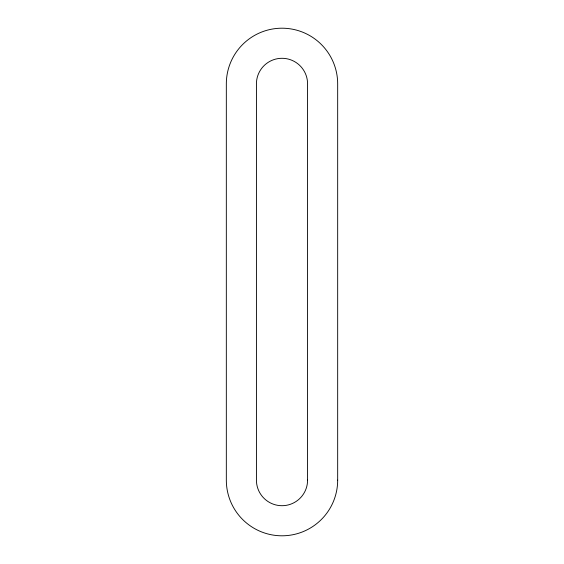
<?xml version="1.0" encoding="UTF-8"?>
<svg xmlns="http://www.w3.org/2000/svg" width="564" height="564" viewBox="0 0 564 564"><rect width="100%" height="100%" fill="white"/><g stroke="black" fill="none" stroke-linecap="round" stroke-linejoin="round"><path stroke-width="0.85" d="M337.674 480.126L337.674 83.874A55.674 55.674 0 0 0 282 28.2A55.674 55.674 0 0 0 226.326 83.874L226.326 480.126A55.674 55.674 0 0 0 282 535.8A55.674 55.674 0 0 0 337.674 480.126M307.577 480.126L307.577 83.874A25.577 25.577 0 0 0 282 58.296A25.577 25.577 0 0 0 256.423 83.874L256.423 480.126A25.577 25.577 0 0 0 282 505.704A25.577 25.577 0 0 0 307.577 480.126"/></g></svg>
